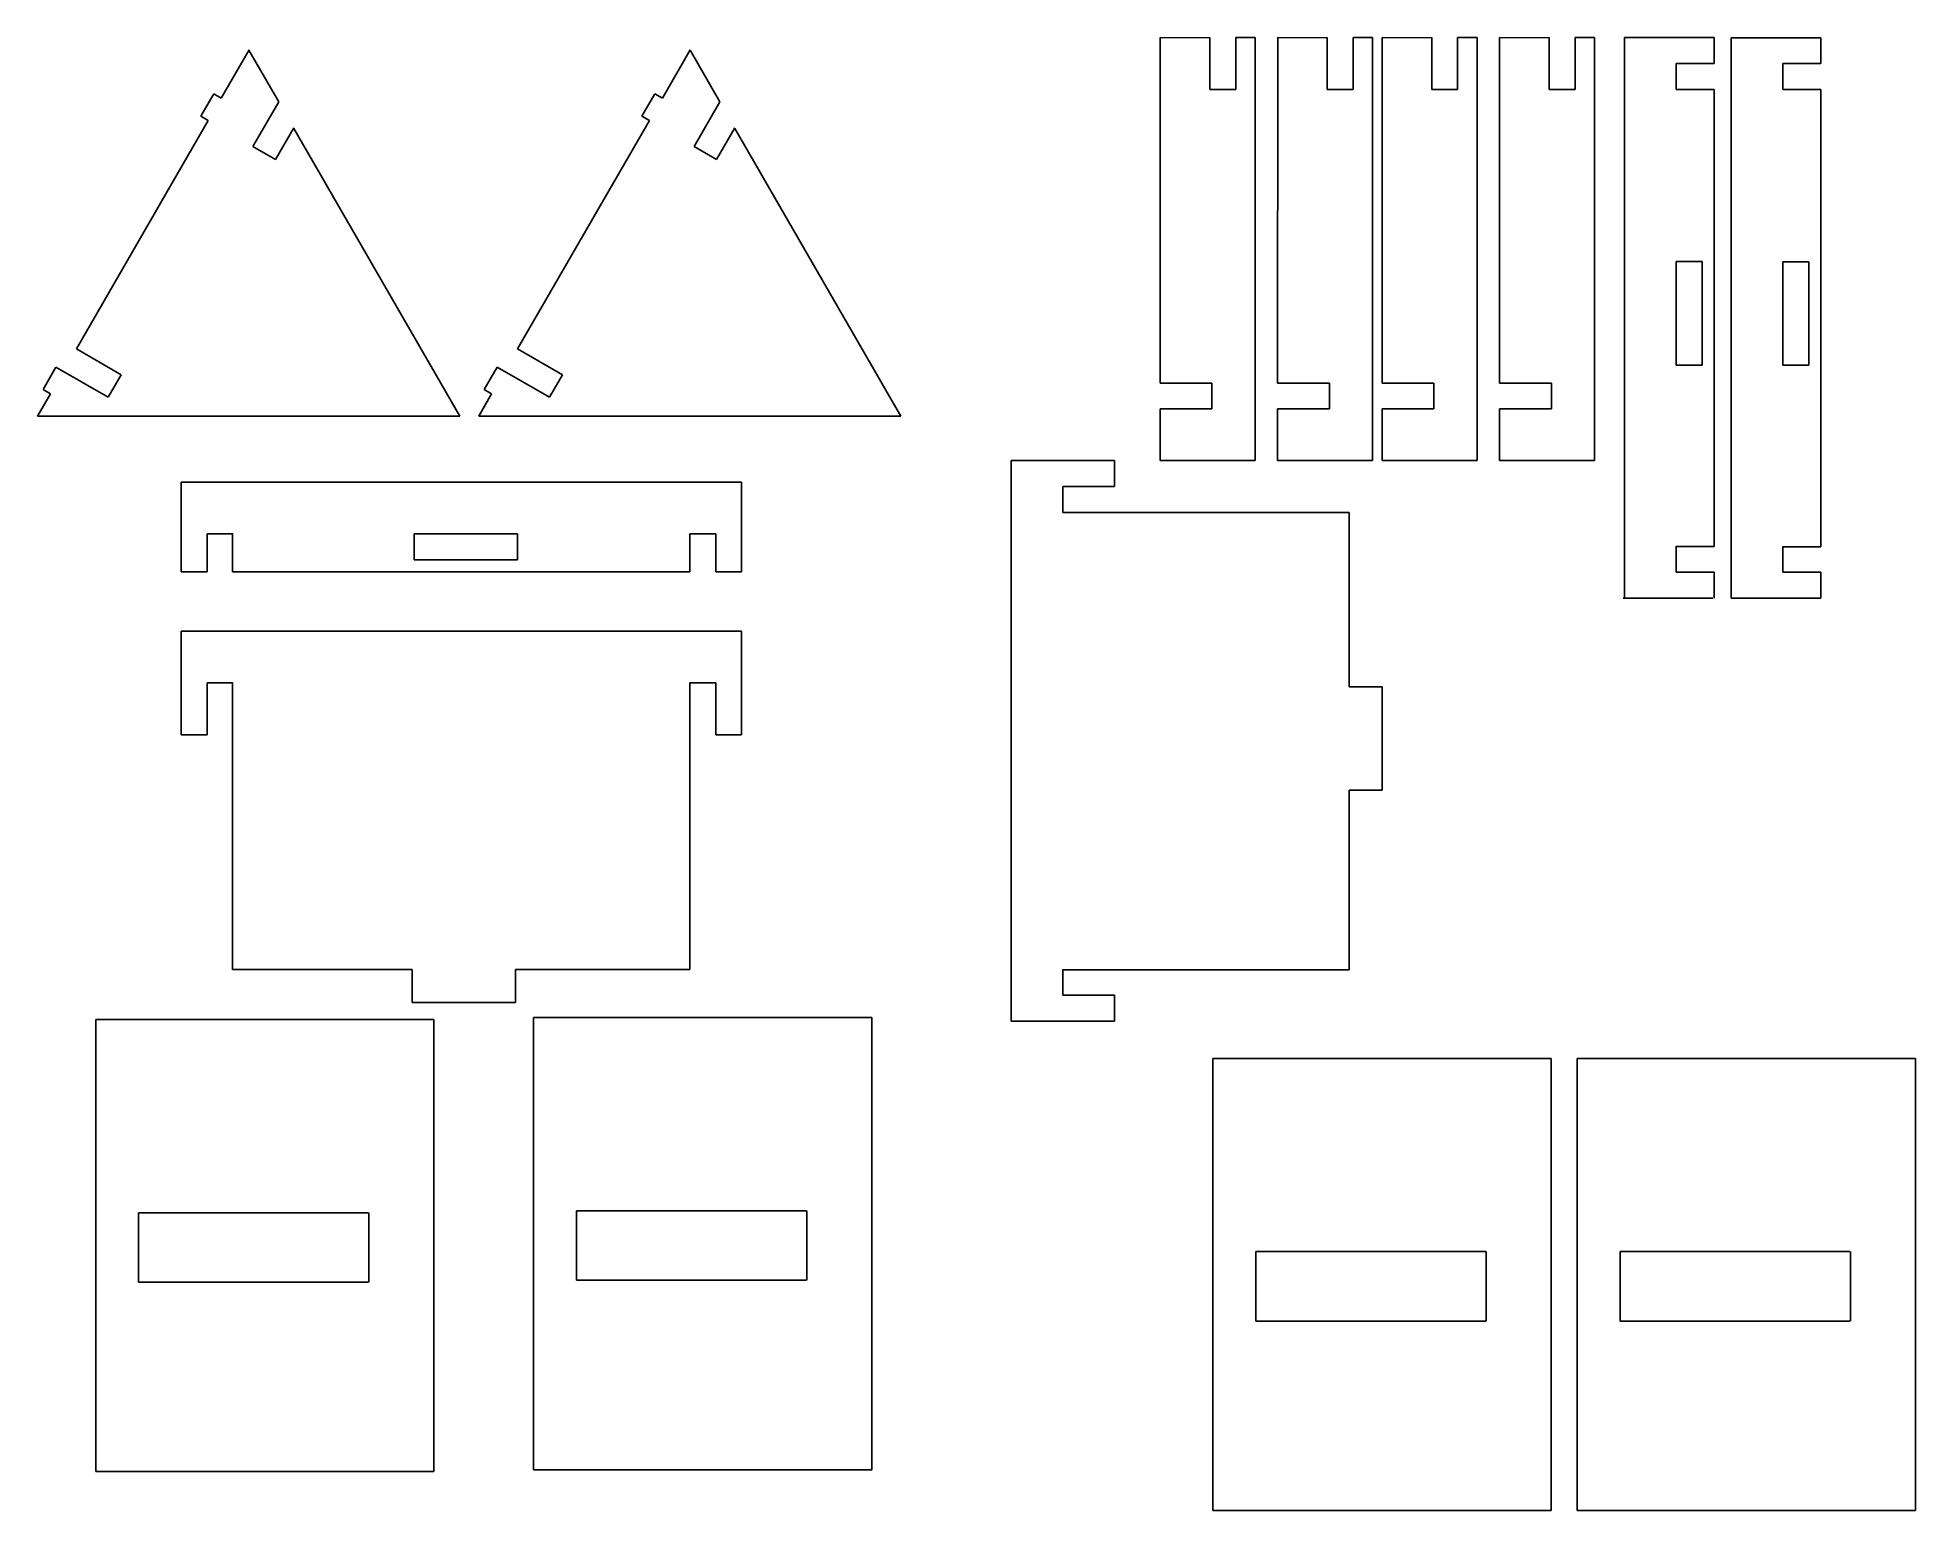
# Model space of a CAD drawing. Header units: inches. Extents: x 6 to 441, y -318 to 24.
import ezdxf

# ---------------------------------------------------------------- set-up
doc = ezdxf.new("R2010")
doc.units = ezdxf.units.IN
doc.header["$MEASUREMENT"] = 0
doc.layers.add('Layer 1', color=7, linetype='Continuous')

msp = doc.modelspace()

# ---------------------------------------------------------------- linework, layer by layer
at = {"layer": 'Layer 1', "color": 250, "lineweight": 25}
for points in [[(265.97, 23.53), (265.96, -56.54)], [(265.97, 23.53), (277.47, 23.46)], [(277.47, 11.53), (277.47, 23.53)], [(283.47, 23.53), (283.47, 11.53)], [(287.96, 23.53), (283.47, 23.53)], [(287.96, -74.54), (287.96, 23.53)], [(293.2, 23.53), (293.19, -56.54)], [(293.19, 23.53), (304.7, 23.46)], [(304.7, 11.53), (304.7, 23.53)], [(310.7, 23.53), (310.7, 11.53)], [(315.19, 23.53), (310.7, 23.53)], [(315.19, -74.54), (315.19, 23.53)], [(317.41, 23.53), (317.41, -56.54)], [(317.41, 23.53), (328.92, 23.46)], [(328.92, 11.53), (328.92, 23.53)], [(334.92, 23.53), (334.92, 11.53)], [(339.41, 23.53), (334.92, 23.53)], [(339.41, -74.54), (339.41, 23.53)], [(344.64, 23.53), (344.64, -56.54)], [(344.64, 23.53), (356.14, 23.46)], [(356.14, 11.53), (356.15, 23.53)], [(362.14, 23.53), (362.14, 11.53)], [(366.64, 23.53), (362.14, 23.53)], [(366.64, -74.54), (366.64, 23.53)], [(373.57, 23.53), (373.57, -106.38)], [(373.57, 23.53), (394.35, 23.53)], [(394.35, 17.53), (394.35, 23.53)], [(398.32, 23.49), (398.32, -106.42)], [(398.32, 23.49), (419.1, 23.49)], [(419.1, 17.49), (419.1, 23.49)], [(48.28, 9.51), (54.74, 20.7)], [(61.63, 8.64), (54.71, 20.64)], [(150.55, 9.51), (157.01, 20.7)], [(163.91, 8.64), (156.98, 20.64)], [(385.57, 11.53), (385.57, 17.53)], [(385.57, 17.53), (394.35, 17.53)], [(410.32, 11.49), (410.32, 17.49)], [(410.32, 17.49), (419.1, 17.49)], [(46.55, 10.51), (43.55, 5.31)], [(48.28, 9.51), (46.55, 10.51)], [(148.82, 10.51), (145.82, 5.31)], [(150.55, 9.51), (148.82, 10.51)], [(277.47, 11.53), (283.47, 11.53)], [(304.7, 11.53), (310.7, 11.53)], [(328.92, 11.53), (334.92, 11.53)], [(356.14, 11.53), (362.14, 11.53)], [(385.57, 11.53), (394.35, 11.53)], [(394.35, 11.53), (394.35, -94.46)], [(410.32, 11.49), (419.1, 11.49)], [(419.1, 11.49), (419.1, -94.51)], [(43.55, 5.31), (45.28, 4.31)], [(55.63, -1.75), (61.63, 8.64)], [(145.82, 5.31), (147.55, 4.31)], [(157.91, -1.75), (163.91, 8.64)], [(45.28, 4.31), (14.71, -48.64)], [(65.1, 2.64), (60.83, -4.75)], [(103.58, -64.23), (65.1, 2.42)], [(147.55, 4.31), (116.98, -48.64)], [(167.37, 2.64), (163.1, -4.75)], [(205.85, -64.23), (167.37, 2.42)], [(55.63, -1.75), (60.83, -4.75)], [(157.91, -1.75), (163.1, -4.75)], [(391.57, -28.38), (385.57, -28.38)], [(385.57, -52.38), (385.57, -28.38)], [(391.57, -52.38), (391.57, -28.38)], [(416.32, -28.42), (410.32, -28.42)], [(410.32, -52.42), (410.32, -28.42)], [(416.32, -52.42), (416.32, -28.42)], [(14.71, -48.64), (25.1, -54.64)], [(116.98, -48.64), (127.37, -54.64)], [(9.97, -52.84), (6.97, -58.03)], [(22.1, -59.84), (9.97, -52.84)], [(25.1, -54.64), (22.1, -59.84)], [(112.25, -52.84), (109.25, -58.03)], [(124.37, -59.84), (112.25, -52.84)], [(127.37, -54.64), (124.37, -59.84)], [(265.96, -56.54), (277.96, -56.54)], [(277.96, -56.54), (277.96, -62.54)], [(293.19, -56.54), (305.19, -56.54)], [(305.19, -56.54), (305.19, -62.54)], [(317.41, -56.54), (329.41, -56.54)], [(329.41, -56.54), (329.41, -62.54)], [(344.64, -56.54), (356.64, -56.54)], [(356.64, -56.54), (356.64, -62.54)], [(385.57, -52.38), (391.57, -52.38)], [(410.32, -52.42), (416.32, -52.42)], [(8.71, -59.03), (5.71, -64.23)], [(8.71, -59.03), (6.97, -58.03)], [(110.98, -59.03), (107.98, -64.23)], [(110.98, -59.03), (109.25, -58.03)], [(103.58, -64.23), (5.71, -64.23)], [(205.85, -64.23), (107.98, -64.23)], [(277.96, -62.54), (265.96, -62.54)], [(265.96, -62.54), (265.96, -74.54)], [(305.19, -62.54), (293.19, -62.54)], [(293.19, -62.54), (293.19, -74.54)], [(329.41, -62.54), (317.41, -62.54)], [(317.41, -62.54), (317.41, -74.54)], [(356.64, -62.54), (344.64, -62.54)], [(344.64, -62.54), (344.64, -74.54)], [(231.38, -74.54), (231.38, -204.45)], [(255.38, -74.54), (231.38, -74.54)], [(255.38, -80.54), (255.38, -74.54)], [(265.96, -74.54), (287.96, -74.54)], [(293.19, -74.54), (315.19, -74.54)], [(317.41, -74.54), (339.41, -74.54)], [(344.64, -74.54), (366.64, -74.54)], [(39, -100.31), (39, -79.53)], [(168.91, -79.53), (39, -79.53)], [(168.91, -79.53), (168.91, -100.31)], [(243.38, -80.54), (243.38, -86.54)], [(255.38, -80.54), (243.38, -80.54)], [(243.38, -86.54), (309.8, -86.54)], [(309.8, -126.93), (309.8, -86.54)], [(45, -100.31), (45, -91.53)], [(45, -91.53), (51, -91.53)], [(50.92, -91.53), (50.92, -100.31)], [(93, -91.53), (93, -97.53)], [(93, -91.53), (117, -91.53)], [(117, -97.53), (117, -91.53)], [(156.91, -91.53), (162.91, -91.53)], [(156.91, -91.53), (156.91, -100.31)], [(162.91, -91.53), (162.91, -100.31)], [(385.57, -100.38), (385.57, -94.38)], [(385.57, -94.46), (394.35, -94.46)], [(410.32, -100.42), (410.32, -94.42)], [(410.32, -94.51), (419.1, -94.51)], [(93, -97.53), (117, -97.53)], [(39, -100.31), (45, -100.31)], [(156.91, -100.31), (50.92, -100.31)], [(162.91, -100.31), (168.91, -100.31)], [(394.35, -100.38), (385.57, -100.38)], [(394.35, -106.38), (394.35, -100.38)], [(419.1, -100.42), (410.32, -100.42)], [(419.1, -106.42), (419.1, -100.42)], [(394.08, -106.38), (373.3, -106.38)], [(419.1, -106.42), (398.32, -106.42)], [(39, -114.07), (39, -138.07)], [(168.91, -114.07), (39, -114.07)], [(168.91, -138.07), (168.91, -114.07)], [(45, -138.07), (45, -126.07)], [(51, -126.07), (45, -126.07)], [(50.92, -126.07), (50.92, -192.49)], [(162.91, -126.07), (156.91, -126.07)], [(156.91, -126.07), (156.91, -192.49)], [(162.91, -138.07), (162.91, -126.07)], [(309.8, -126.93), (317.41, -126.93)], [(317.41, -150.93), (317.41, -126.93)], [(39, -138.07), (45, -138.07)], [(162.91, -138.07), (168.91, -138.07)], [(309.8, -150.93), (317.41, -150.93)], [(309.8, -192.54), (309.8, -150.93)], [(50.92, -192.49), (92.52, -192.49)], [(92.52, -192.49), (92.52, -200.1)], [(116.52, -192.49), (116.52, -200.1)], [(116.52, -192.49), (156.91, -192.49)], [(243.38, -192.45), (243.38, -198.45)], [(243.38, -192.54), (309.8, -192.54)], [(92.52, -200.1), (116.52, -200.1)], [(255.38, -198.45), (243.38, -198.45)], [(255.38, -204.45), (255.38, -198.45)], [(19.18, -308.87), (19.18, -204.09)], [(97.61, -204.09), (19.18, -204.09)], [(97.61, -308.87), (97.61, -204.09)], [(120.7, -308.42), (120.7, -203.63)], [(199.13, -203.63), (120.7, -203.63)], [(199.13, -308.42), (199.13, -203.63)], [(231.38, -204.45), (255.38, -204.45)], [(278.2, -317.87), (278.2, -213.08)], [(356.62, -213.08), (278.2, -213.08)], [(356.62, -317.87), (356.62, -213.08)], [(362.63, -317.87), (362.63, -213.08)], [(441.05, -213.08), (362.63, -213.08)], [(441.05, -317.87), (441.05, -213.08)], [(29.12, -248.88), (82.41, -248.88)], [(29.12, -248.88), (29.12, -264.99)], [(82.53, -248.88), (82.53, -264.99)], [(130.64, -248.43), (183.93, -248.43)], [(130.64, -248.43), (130.64, -264.53)], [(184.05, -248.43), (184.05, -264.53)], [(288.14, -257.88), (341.42, -257.88)], [(288.14, -257.88), (288.14, -273.99)], [(341.54, -257.88), (341.54, -273.99)], [(372.57, -257.88), (425.85, -257.88)], [(372.57, -257.88), (372.57, -273.99)], [(425.97, -257.88), (425.97, -273.99)], [(82.41, -264.99), (29.12, -264.99)], [(183.93, -264.53), (130.64, -264.53)], [(341.42, -273.99), (288.14, -273.99)], [(425.85, -273.99), (372.57, -273.99)], [(19.18, -308.87), (97.61, -308.87)], [(120.7, -308.42), (199.13, -308.42)], [(278.2, -317.87), (356.62, -317.87)], [(362.63, -317.87), (441.05, -317.87)]]:
    msp.add_lwpolyline(points, dxfattribs=at)

doc.saveas('drawing.dxf')
